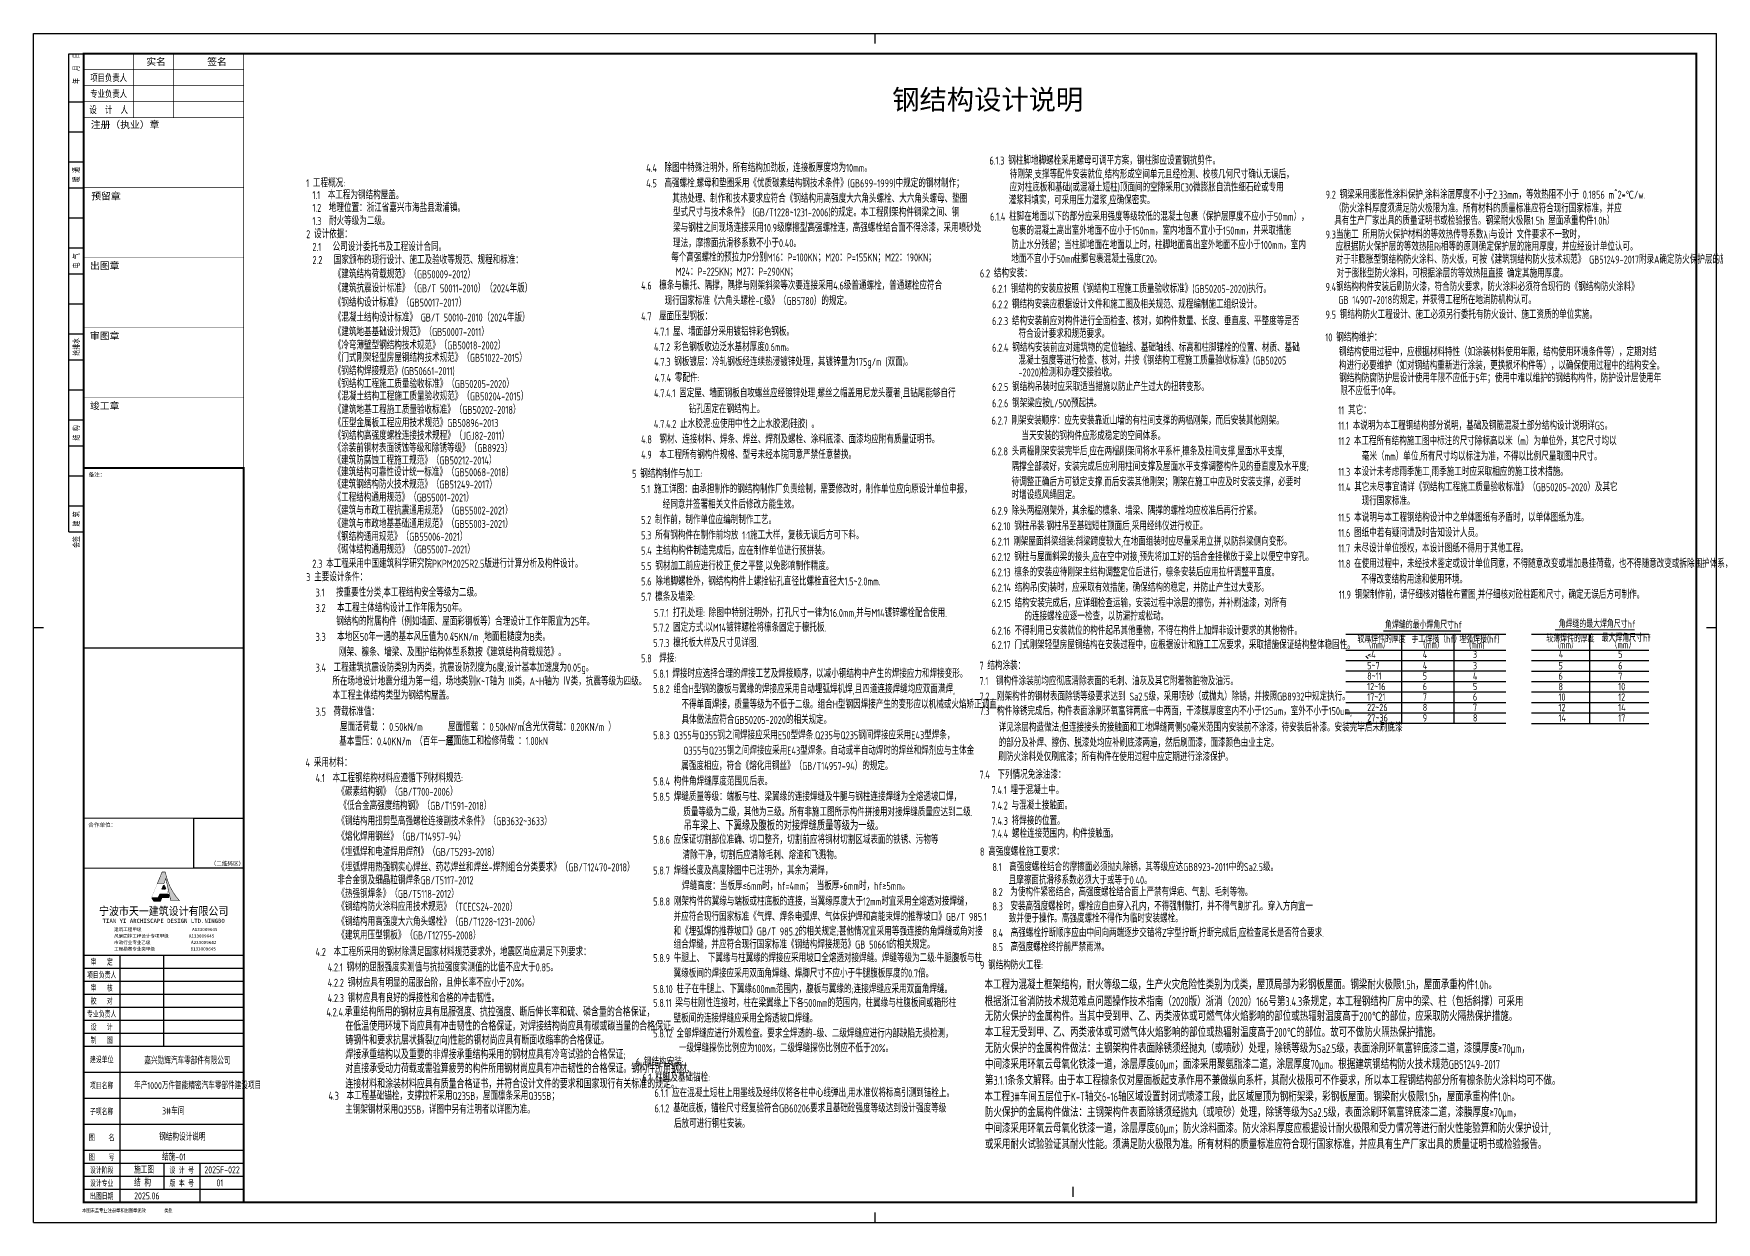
# Model space of a CAD drawing. Extents: x 712773 to 1022356, y -298958 to 209542.
# Drawn here: x 712773 to 838923, y 120442 to 209542 of the extents above; entities that cross this region are included whole.
import ezdxf
from ezdxf.enums import TextEntityAlignment as Align

# ---------------------------------------------------------------- set-up
doc = ezdxf.new("R2010")
doc.units = 0
doc.header["$LTSCALE"] = 500
doc.header["$MEASUREMENT"] = 0
doc.linetypes.add('DASHDOT_SHORTER', pattern=[8.5, 5, -1.5, 0.5, -1.5])
doc.layers.get('0').update_dxf_attribs({"linetype": 'CONTINUOUS'})
for name, color, linetype in [('$RECOVER_201228155406-121', 7, 'CONTINUOUS'), ('AXIS_TEXT', 7, 'CONTINUOUS'), ('PUB_DIM', 3, 'CONTINUOUS'), ('PUB_TEXT', 7, 'CONTINUOUS'), ('PUB_TITLE', 4, 'CONTINUOUS'), ('S1-SD', 6, 'CONTINUOUS'), ('S_AXIS_SHORT', 1, 'DASHDOT_SHORTER'), ('T-TK', 157, 'CONTINUOUS'), ('图层1', 165, 'CONTINUOUS'), ('照明平面标注层', 111, 'CONTINUOUS')]:
    doc.layers.add(name, color=color, linetype=linetype)
doc.styles.add('TK1-TY', font='simhei.ttf')
doc.styles.add('TK2-TY', font='', dxfattribs={"width": 0.8})
doc.styles.add('TSSD_Dimension', font='Tssdeng.shx', dxfattribs={"width": 0.7, "bigfont": 'hztxt.shx'})
doc.styles.add('TSSD_Rein', font='tssdeng.shx', dxfattribs={"width": 0.7, "bigfont": 'hztxt.shx'})
doc.styles.add('图框JND-宋体', font='')
doc.styles.add('黑体', font='simhei.ttf')
doc.styles.get('TK2-TY').set_extended_font_data('NSimSun')
doc.styles.get('图框JND-宋体').set_extended_font_data('SimSun')

# ---------------------------------------------------------------- blocks, each defined once
blk = doc.blocks.new('A1E图框')
at = {"layer": 'T-TK'}
blk.add_hatch(color=252, dxfattribs=at).paths.add_polyline_path([(41408, -66893), (41666, -68022), (42072, -68022, -0.138403), (41372, -66604), (41226, -66604), (40992, -67175), (41295, -67175)])
h = blk.add_hatch(color=252, dxfattribs=at)
h.paths.add_polyline_path([(41131, -67728), (41118, -67705), (41048, -67881), (41061, -67904)])
h.paths.add_polyline_path([(41155, -67770), (41142, -67747), (41072, -67923), (41085, -67946)])
h.paths.add_polyline_path([(41099, -67970), (41112, -67992), (41182, -67817), (41169, -67794)])
h.paths.add_polyline_path([(41206, -67858), (41193, -67836), (41123, -68011), (41136, -68034)])
h.paths.add_polyline_path([(41391, -67397), (41377, -67374), (41345, -67455), (41367, -67455)])
h.paths.add_polyline_path([(41366, -67355), (41353, -67332), (41304, -67455), (41326, -67455)])
h.paths.add_polyline_path([(41339, -67308), (41326, -67285), (41258, -67455), (41281, -67455)])
h.paths.add_polyline_path([(41217, -67455), (41240, -67455), (41315, -67267), (41302, -67244)])
blk.add_lwpolyline([(37300, -70757), (45300, -70757), (45300, -75307), (37300, -75307)], close=True)
for p, q in [((34800, -84100), (34800, -24700)), ((34800, -24700), (118900, -24700)), ((76850, -24700), (76850, -25200)), ((118900, -84100), (118900, -24700)), ((36550, -49600), (36550, -25700)), ((36550, -25700), (37300, -25700)), ((36550, -28100), (37300, -28100)), ((36550, -29600), (37300, -29600)), ((36550, -31100), (37300, -31100)), ((36550, -32400), (37300, -32400)), ((36550, -33900), (37300, -33900)), ((36550, -35400), (37300, -35400)), ((36550, -36700), (37300, -36700)), ((36550, -36700), (37300, -36700)), ((36550, -38200), (37300, -38200)), ((36550, -39700), (37300, -39700)), ((36550, -41000), (37300, -41000)), ((36550, -41000), (37300, -41000)), ((36550, -42500), (37300, -42500)), ((36550, -44000), (37300, -44000)), ((36550, -45300), (37300, -45300)), ((36550, -46800), (37300, -46800)), ((36550, -48300), (37300, -48300)), ((36550, -49600), (37300, -49600)), ((35300, -54400), (34800, -54400)), ((118900, -54400), (118400, -54400)), ((40710, -67881), (40723, -67904)), ((40710, -67881), (41048, -67881)), ((40723, -67904), (41061, -67904)), ((40734, -67923), (40748, -67946)), ((40734, -67923), (41072, -67923)), ((40748, -67946), (41085, -67946)), ((40761, -67970), (40775, -67992)), ((40761, -67970), (41099, -67970)), ((40775, -67992), (41112, -67992)), ((40786, -68011), (40799, -68034)), ((40786, -68011), (41123, -68011)), ((40799, -68034), (41136, -68034)), ((41118, -67705), (41525, -67705)), ((41131, -67728), (41531, -67728)), ((41142, -67747), (41535, -67747)), ((41155, -67770), (41541, -67770)), ((41169, -67794), (41547, -67794)), ((41182, -67817), (41552, -67817)), ((41193, -67836), (41557, -67836)), ((41206, -67858), (41562, -67858)), ((41525, -67705), (41531, -67728)), ((41535, -67747), (41541, -67770)), ((41547, -67794), (41552, -67817)), ((41557, -67836), (41562, -67858)), ((45300, -71407), (37300, -71407)), ((39100, -70757), (39100, -75307)), ((41300, -75307), (41300, -70757)), ((45300, -72057), (37300, -72057)), ((45300, -72707), (37300, -72707)), ((45300, -73357), (37300, -73357)), ((45300, -74007), (37300, -74007)), ((45300, -74657), (37300, -74657)), ((39100, -75307), (39100, -83107)), ((45300, -76607), (37300, -76607)), ((45300, -77907), (37300, -77907)), ((45300, -79207), (37300, -79207)), ((45300, -80507), (37300, -80507)), ((45300, -81157), (37300, -81157)), ((41300, -81157), (41300, -82457)), ((43100, -81157), (43100, -83107)), ((45300, -81807), (37300, -81807)), ((45300, -82457), (37300, -82457)), ((34800, -84100), (118900, -84100)), ((76850, -83600), (76850, -84100))]:
    blk.add_line(p, q, dxfattribs=at)
at = {"layer": 'T-TK', "color": 3}
for p, q in [((41217, -67455), (41302, -67244)), ((41240, -67455), (41315, -67267)), ((41302, -67244), (41315, -67267)), ((41048, -67881), (41118, -67705)), ((41048, -67881), (41061, -67904)), ((41061, -67904), (41131, -67728)), ((41072, -67923), (41142, -67747)), ((41072, -67923), (41085, -67946)), ((41085, -67946), (41155, -67770)), ((41099, -67970), (41169, -67794)), ((41099, -67970), (41112, -67992)), ((41112, -67992), (41182, -67817)), ((41118, -67705), (41131, -67728)), ((41123, -68011), (41193, -67836)), ((41123, -68011), (41136, -68034)), ((41136, -68034), (41206, -67858)), ((41142, -67747), (41155, -67770)), ((41169, -67794), (41182, -67817)), ((41193, -67836), (41206, -67858)), ((41258, -67455), (41326, -67285)), ((41281, -67455), (41339, -67308)), ((41304, -67455), (41353, -67332)), ((41326, -67285), (41339, -67308)), ((41326, -67455), (41366, -67355)), ((41345, -67455), (41377, -67374)), ((41353, -67332), (41366, -67355)), ((41367, -67455), (41391, -67397)), ((41377, -67374), (41391, -67397))]:
    blk.add_line(p, q, dxfattribs=at)
at = {"layer": 'T-TK'}
for points, const_width in [([(37300, -83100), (117900, -83100), (117900, -25700), (37300, -25700)], 100), ([(45300, -83100), (37300, -83100), (37300, -46400), (45300, -46400)], 100), ([(37300, -83100), (45300, -83100), (45300, -55400), (37300, -55400)], 60), ([(45300, -66400), (37300, -66400), (37300, -63900), (45300, -63900)], 60), ([(40697, -67859), (40960, -67222), (41289, -67222), (41196, -67455), (41465, -67455), (41520, -67683), (41105, -67683), (41035, -67859)], 5.66)]:
    blk.add_lwpolyline(points, close=True, dxfattribs=dict(at, const_width=const_width))
blk.add_lwpolyline([(42800, -63900), (45300, -63900), (45300, -66400), (42800, -66400)], close=True, dxfattribs=at)
at = {"layer": 'T-TK', "const_width": 22.5}
blk.add_lwpolyline([(41219, -66592), (41381, -66592, 0.141579), (42098, -68034), (41656, -68034), (41404, -66932), (41303, -67186), (40974, -67186), (41219, -66592)], format="xyb", dxfattribs=at)
at = {"layer": 'T-TK', "const_width": 5.66}
for points in [[(41381, -66592, 0.141579), (42098, -68034), (41656, -68034), (41404, -66932), (41303, -67186), (40974, -67186), (41219, -66592)], [(41372, -66604, 0.138403), (42072, -68022), (41666, -68022), (41408, -66893), (41295, -67175), (40992, -67175), (41226, -66604)]]:
    blk.add_lwpolyline(points, format="xyb", close=True, dxfattribs=at)
at = {"layer": 'T-TK', "const_width": 60}
for points in [[(45300, -70757), (37300, -70757)], [(45300, -75307), (37300, -75307)], [(45300, -75307), (37300, -75307)]]:
    blk.add_lwpolyline(points, dxfattribs=at)
at = {"layer": '图层1', "linetype": 'Continuous'}
for p in [(43800, -25700), (37300, -46400)]:
    blk.add_line(p, (37300, -25700), dxfattribs=at)
at = {"layer": '图层1', "linetype": 'Continuous', "const_width": 25}
for points in [[(39800, -25700), (39800, -28900)], [(41800, -25700), (41800, -28900)], [(45300, -25700), (45300, -46400)], [(45300, -26500), (37300, -26500)], [(45300, -27300), (37300, -27300)], [(45300, -28100), (37300, -28100)], [(45300, -28900), (37300, -28900)], [(45300, -32400), (37300, -32400)], [(45300, -35900), (37300, -35900)], [(45300, -39400), (37300, -39400)], [(45300, -42900), (37300, -42900)], [(43800, -46400), (37300, -46400)]]:
    blk.add_lwpolyline(points, dxfattribs=at)
at = {"layer": 'AXIS_TEXT', "style": 'TSSD_Dimension', "width": 0.7}
for s, p in [('嘉兴勋辉汽车零部件有限公司 ', (40335, -76200)), ('年产1000万件智能精密汽车零部件建设项目', (39823, -77442)), ('施工图', (39823, -81654)), ('2025F-022', (43334, -81654)), ('结 构 ', (39823, -82304)), ('01', (43938, -82304)), ('2025.06', (39823, -82954))]:
    blk.add_text(s, height=350, dxfattribs=at).set_placement(p)
at = {"layer": 'T-TK', "style": 'TK2-TY', "width": 0.7}
blk.add_text('年  月  日', height=300, rotation=90, dxfattribs=at).set_placement((37073, -27212))
for s, p in [('暖 通', (36926, -31750)), ('电 气', (36927, -36050)), ('给排水', (36929, -40350)), ('结 构', (36929, -44650)), ('建 筑', (36928, -48950)), ('会签', (36925, -50102))]:
    blk.add_text(s, height=300, rotation=90, dxfattribs=at).set_placement(p, align=Align.MIDDLE_CENTER)
at = {"layer": 'T-TK', "style": 'TK1-TY'}
for s, height, p in [('备注：', 200, (37544, -46836)), ('合作单位：', 200, (37528, -64336)), ('合作单位：', 200, (37528, -64336)), ('（二维码区）', 200, (43644, -66267)), ('建筑工程甲级                    A133009645', 162, (38823, -69546)), ('风景园林工程设计专项甲级        A133009645', 162, (38823, -69870)), ('市政行业专业乙级                A233009642', 162, (38823, -70194)), ('工程勘察专业类甲级              B133009645', 162, (38823, -70518))]:
    blk.add_text(s, height=height, dxfattribs=at).set_placement(p)
at = {"layer": 'T-TK'}
for s, height, style, width, p in [('宁波市天一建筑设计有限公司', 405, 'TK1-TY', 0.9, (41300, -68547)), ('TIAN YI ARCHISCAPE DESIGN LTD.NINGBO', 207.8, 'TK1-TY', 1.2, (41300, -69033)), ('审   定', 300, 'TK2-TY', 0.7, (38200, -71082)), ('项目负责人', 300, 'TK2-TY', 0.7, (38200, -71732)), ('审   核', 300, 'TK2-TY', 0.7, (38200, -72382)), ('校   对', 300, 'TK2-TY', 0.7, (38200, -73032)), ('专业负责人', 300, 'TK2-TY', 0.7, (38200, -73682)), ('制   图', 300, 'TK2-TY', 0.7, (38200, -74982)), ('设   计', 300, 'TK2-TY', 0.7, (38200, -74332)), ('建设单位', 300, 'TK2-TY', 0.7, (38200, -75957)), ('项目名称', 300, 'TK2-TY', 0.7, (38200, -77257)), ('子项名称', 300, 'TK2-TY', 0.7, (38200, -78557)), ('图    名', 300, 'TK2-TY', 0.7, (38200, -79857)), ('图    号', 300, 'TK2-TY', 0.7, (38200, -80832)), ('设计阶段', 300, 'TK2-TY', 0.7, (38200, -81482)), ('设 计 号', 300, 'TK2-TY', 0.7, (42200, -81483)), ('设计专业', 300, 'TK2-TY', 0.7, (38200, -82132)), ('版 本 号', 300, 'TK2-TY', 0.7, (42200, -82134)), ('出图日期', 300, 'TK2-TY', 0.7, (38200, -82782))]:
    blk.add_text(s, height=height, dxfattribs=dict(at, style=style, width=width)).set_placement(p, align=Align.MIDDLE_CENTER)
at = {"layer": 'T-TK', "style": 'TK2-TY', "width": 0.8}
for s, height, p in [('本图未盖专业注册章和出图章无效', 189.87, (37220, -83601)), ('类别', 189.9, (41332, -83601))]:
    blk.add_text(s, height=height, dxfattribs=at).set_placement(p)
at = {"layer": '图层1', "style": '图框JND-宋体'}
for s, p in [('实名', (40921, -26100)), ('签名', (43965, -26100))]:
    blk.add_text(s, height=350, dxfattribs=at).set_placement(p, align=Align.MIDDLE_CENTER)
at = {"layer": '图层1', "style": '图框JND-宋体', "width": 0.75}
for s, p in [('项目负责人', (38550, -26900)), ('专业负责人', (38550, -27700)), ('设  计  人', (38550, -28500))]:
    blk.add_text(s, height=350, dxfattribs=at).set_placement(p, align=Align.MIDDLE_CENTER)
at = {"layer": '图层1', "style": '图框JND-宋体'}
for s, p in [('注册（执业）章', (37653, -29074)), ('预留章', (37679, -32643)), ('出图章', (37614, -36124)), ('审图章', (37614, -39624)), ('竣工章', (37614, -43124))]:
    blk.add_text(s, height=350, dxfattribs=at).set_placement(p, align=Align.TOP_LEFT)

msp = doc.modelspace()

# ---------------------------------------------------------------- linework, layer by layer
at = {"layer": 'PUB_DIM', "color": 3, "const_width": 78.4, "elevation": -6}
for points in [[(813946.9, 164768.1), (819786.6, 164768.1)], [(826834.9, 164861.6), (832806.2, 164861.6)]]:
    msp.add_lwpolyline(points, dxfattribs=at)
at = {"layer": 'PUB_TEXT'}
for p, q in [((811146.3, 164533.2, -6), (823138.5, 164533.2, -6)), ((825070.7, 164533.2, -6), (833865.2, 164533.2, -6)), ((811146.3, 163340.1, -6), (823138.5, 163340.1, -6)), ((825070.7, 163332.9, -6), (833865.2, 163332.9, -6)), ((811146.3, 162556.1, -6), (823138.5, 162556.1, -6)), ((811146.3, 161772.2, -6), (823138.5, 161772.2, -6)), ((825070.7, 162549, -6), (833865.2, 162549, -6)), ((825070.7, 161765.1, -6), (833865.2, 161765.1, -6)), ((811146.3, 160988.3, -6), (823138.5, 160988.3, -6)), ((825070.7, 160981.1, -6), (833865.2, 160981.1, -6)), ((811146.3, 160204.3, -6), (823138.5, 160204.3, -6)), ((811146.3, 159420.4, -6), (823138.5, 159420.4, -6)), ((811146.3, 159420.4, -6), (823138.5, 159420.4, -6)), ((825070.7, 160197.2, -6), (833865.2, 160197.2, -6)), ((825070.7, 159413.3, -6), (833865.2, 159413.3, -6)), ((825070.7, 159413.3, -6), (833865.2, 159413.3, -6)), ((811146.3, 158636.5, -6), (823138.5, 158636.5, -6)), ((811146.3, 157852.5, -6), (823138.5, 157852.5, -6)), ((825070.7, 158629.3, -6), (833865.2, 158629.3, -6)), ((825070.7, 157845.4, -6), (833865.2, 157845.4, -6))]:
    msp.add_line(p, q, dxfattribs=at)
at = {"layer": 'PUB_TITLE'}
for p, q in [((815320.8, 164533.2, -6), (815320.8, 157852.5, -6)), ((819236.3, 164533.2, -6), (819236.3, 157852.5, -6)), ((829422.2, 164533.2, -6), (829422.2, 157845.4, -6)), ((812637.8, 162869.9, -6), (812811.4, 162696.4, -6))]:
    msp.add_line(p, q, dxfattribs=at)
at = {"layer": 'T-TK'}
msp.add_line((790669.1, 123112.7, -6), (790669.1, 122362.7, -6), dxfattribs=at)

# ---------------------------------------------------------------- block references
at = {"layer": '照明平面标注层', "xscale": 1.5, "yscale": 1.5, "zscale": 1.5}
msp.add_blockref('A1E图框', (660573, 246592.5), dxfattribs=at)

# ---------------------------------------------------------------- texts
at = {"layer": '$RECOVER_201228155406-121', "color": 1, "style": 'TSSD_Rein', "width": 0.7}
for s, height, p in [('钢结构使用过程中，应根据材料特性（如涂装材料使用年限，结构使用环境条件等），定期对结', 600.088, (810630.7, 185376.1, -6)), ('构进行必要维护（如对钢结构重新进行涂装，更换损坏构件等），以确保使用过程中的结构安全。', 600.088, (810630.7, 184355.2, -6)), ('钢结构防腐防护层设计使用年限不应低于5年；使用中难以维护的钢结构构件，防护设计层使用年', 600.088, (810647.3, 183415.2, -6)), ('限不应低于10年。', 600.09, (810724.2, 182453.5, -6))]:
    msp.add_text(s, height=height, dxfattribs=at).set_placement(p)
at = {"color": 6, "style": 'TSSD_Rein', "width": 0.7}
for s, p in [('本工程为混凝土框架结构，耐火等级二级，生产火灾危险性类别为戊类，屋顶局部为彩钢板屋面。钢梁耐火极限1.5h，屋面承重构件1.0h。', (784056.3, 137913.3)), ('根据浙江省消防技术规范难点问题操作技术指南（2020版）浙消（2020）166号第3.4.3条规定，本工程钢结构厂房中的梁、柱（包括斜撑）可采用', (784067.6, 136653.3)), ('无防火保护的金属构件。当其中受到甲、乙、丙类液体或可燃气体火焰影响的部位或热辐射温度高于200℃的部位，应采取防火隔热保护措施。', (784087.2, 135544.8)), ('本工程无受到甲、乙、丙类液体或可燃气体火焰影响的部位或热辐射温度高于200℃的部位。故可不做防火隔热保护措施。', (784087.2, 134344.8)), ('无防火保护的金属构件做法：主钢架构件表面除锈须经抛丸（或喷砂）处理，除锈等级为Sa2.5级，表面涂刷环氧富锌底漆二道，漆膜厚度≥70μm，', (784087.2, 133144.8)), ('中间漆采用环氧云母氧化铁漆一道，涂层厚度60μm；面漆采用聚氨脂漆二道，涂层厚度70μm。根据建筑钢结构防火技术规范GB51249-2017', (784087.2, 131944.8)), ('第3.1.1条条文解释。由于本工程檩条仅对屋面板起支承作用不兼做纵向系杆，其耐火极限可不作要求，所以本工程钢结构部分所有檩条防火涂料均可不做。', (784087.2, 130744.8)), ('本工程3#车间五层位于K-T轴交6-16轴区域设置封闭式喷漆工段，此区域屋顶为钢桁架梁，彩钢板屋面。钢梁耐火极限1.5h，屋面承重构件1.0h。', (784056.3, 129513.3)), ('防火保护的金属构件做法：主钢架构件表面除锈须经抛丸（或喷砂）处理，除锈等级为Sa2.5级，表面涂刷环氧富锌底漆二道，漆膜厚度≥70μm，', (784087.2, 128344.8)), ('中间漆采用环氧云母氧化铁漆一道，涂层厚度60μm；防火涂料面漆。防火涂料厚度应根据设计耐火极限和受力情况等进行耐火性能验算和防火保护设计,', (784087.2, 127144.8)), ('或采用耐火试验验证其耐火性能。须满足防火极限为准。所有材料的质量标准应符合现行国家标准，并应具有生产厂家出具的质量证明书或检验报告。', (784087.2, 125944.8))]:
    msp.add_text(s, height=675, dxfattribs=at).set_placement(p)
at = {"layer": 'AXIS_TEXT', "style": 'TSSD_Dimension', "width": 0.7}
for s, p in [('3#车间', (722400.7, 128526.6)), ('钢结构设计说明', (722180.8, 126576.6)), ('结施-01', (722400.7, 125079.8))]:
    msp.add_text(s, height=525, dxfattribs=at).set_placement(p)
at = {"layer": 'PUB_TITLE', "style": '黑体'}
msp.add_text('钢结构设计说明', height=1500, rotation=359.998952, dxfattribs=at).set_placement((784299.9, 204627, -6), align=Align.MIDDLE)
at = {"layer": 'PUB_TITLE', "style": 'TSSD_Rein', "width": 0.7}
for s, height, p in [('4.4  除图中特殊注明外，所有结构加劲板，连接板厚度均为10mm。', 600.088, (758696, 199181.2, -6)), ('6.1.3 钢柱脚地脚螺栓采用螺母可调平方案，钢柱脚应设置钢抗剪件。', 600.088, (784427.7, 199727.8, -6)), ('待刚架,支撑等配件安装就位,结构形成空间单元且经检测、校核几何尺寸确认无误后，', 600.088, (785946.8, 198693.9, -6)), ('1 工程概况:', 600.09, (733204.4, 198033.3, -6)), ('4.5  高强螺栓.螺母和垫圈采用《优质碳素结构钢技术条件》(GB699-1999)中规定的钢材制作；', 600.088, (758696, 198028.2, -6)), ('应对柱底板和基础(或混凝土短柱)顶面间的空隙采用C30微膨胀自流性细石砼或专用', 600.088, (785938.5, 197716, -6)), ('1.1  本工程为钢结构屋盖。', 600.088, (733671.7, 197140.3, -6)), ('其热处理、制作和技术要求应符合《钢结构用高强度大六角头螺栓、大六角头螺母、垫圈', 600.088, (760653, 196875.2, -6)), ('灌浆料填实，可采用压力灌浆,应确保密实。', 600.088, (785874.1, 196752.2, -6)), ('型式尺寸与技术条件》 (GB/T1228~1231-2006)的规定。本工程刚架构件钢梁之间、钢', 600.088, (760711.9, 195843, -6)), ('6.1.4 柱脚在地面以下的部分应采用强度等级较低的混凝土包裹（保护层厚度不应小于50mm），', 600, (784473.6, 195526.7, -6)), ('2 设计依据：', 600.09, (733204.4, 194209.8, -6)), ('梁与钢柱之间现场连接采用10.9级摩擦型高强螺栓连，高强螺栓结合面不得涂漆，采用喷砂处', 600.088, (760711.9, 194690, -6)), ('包裹的混凝土高出室外地面不应小于150mm，室内地面不宜小于150mm，并采取措施', 600, (786063.5, 194477.5, -6)), ('2.1   公司设计委托书及工程设计合同。', 600.088, (733671.7, 193254, -6)), (' 每个高强螺栓的预拉力P分别M16：P=100KN；M20：P=155KN；M22：190KN；', 600.088, (760282.8, 192467.2, -6)), ('理法，摩擦面抗滑移系数不小于0.40。', 600.088, (760711.9, 193537, -6)), ('地面不宜小于50mm。', 600, (786063.5, 192355.7, -6)), ('防止水分残留；当柱脚地面在地面以上时，柱脚地面高出室外地面不应小于100mm，室内', 600, (786063.5, 193399.4, -6)), ('2.2   国家颁布的现行设计、施工及验收等规范、规程和标准：', 600.088, (733679.2, 192273.8, -6)), ('M24：P=225KN；M27：P=290KN；', 600.088, (760904.9, 191401.7, -6)), ('6.2 结构安装：', 600.09, (783715.3, 191272, -6)), ('《建筑抗震设计标准》（GB/T 50011-2010）（2024年版）', 600.088, (735273.3, 190152.3, -6)), ('4.6  檩条与檩托、隅撑，隅撑与刚架斜梁等次要连接采用4.6级普通螺栓，普通螺栓应符合', 600.088, (758312.8, 190360.8, -6)), ('6.2.1 钢结构的安装应按照《钢结构工程施工质量验收标准》(GB50205-2020)执行。', 600.088, (784624.5, 190116.9, -6)), ('9.4钢结构构件安装后刷防火漆，符合防火要求，防火涂料必须符合现行的《钢结构防火涂料》', 600.088, (809622.1, 190253.6, -6)), ('现行国家标准《六角头螺栓-C级》（GB5780）的规定。', 600.088, (760080.8, 189207.8, -6)), ('6.2.2 钢结构安装应根据设计文件和施工图及相关规范、规程编制施工组织设计。', 600.088, (784624.5, 188949.3, -6)), ('GB 14907-2018的规定，并获得工程所在地消防机构认可。', 600.088, (810587.1, 189275.8, -6)), ('4.7  屋面压型钢板：', 600.088, (758312.8, 188054.8, -6)), ('6.2.3 结构安装前应对构件进行全面检查、核对，如构件数量、长度、垂直度、平整度等是否', 600.088, (784624.5, 187697.6, -6)), ('9.5 钢结构防火工程设计、施工必须另行委托有防火设计、施工资质的单位实施。', 600.088, (809622.1, 188178.1, -6)), ('4.7.1 屋、墙面部分采用镀铝锌彩色钢板。', 600.088, (759282.5, 186901.8, -6)), ('符合设计要求和规范要求。', 600.088, (786605, 186738.1, -6)), ('10 钢结构维护：', 600.09, (809607.6, 186472.6, -6)), ('《冷弯薄壁型钢结构技术规范》（GB50018-2002）', 600.088, (735273.3, 185874.3, -6)), ('4.7.2 彩色钢板收边泛水基材厚度0.6mm。', 600.088, (759278, 185748.8, -6)), ('6.2.4 钢结构安装前应对建筑物的定位轴线、基础轴线、标高和柱脚锚栓的位置、材质、基础', 600.088, (784624.5, 185703.2, -6)), ('4.7.3 钢板镀层：冷轧钢板经连续热浸镀锌处理，其镀锌量为175g/m (双面)。', 600.088, (759288.3, 184642.1, -6)), ('2', 300, (772937.8, 185025, -6)), ('混凝土强度等进行检查、核对，并按《钢结构工程施工质量验收标准》(GB50205', 600.088, (786605, 184743.6, -6)), ('-2020)检测和办理交接验收。', 600.088, (786605, 183848.8, -6)), ('《钢结构工程施工质量验收标准》（GB50205-2020）', 600.088, (735273.3, 182983.4, -6)), ('4.7.4.1 固定屋、墙面钢板自攻螺丝应经镀锌处理,螺丝之帽盖用尼龙头覆著,且钻尾能够自行', 600.088, (759281.2, 182289.8, -6)), ('4.7.4 零配件:', 600.09, (759312.8, 183442.8, -6)), ('6.2.5 钢结构吊装时应采取适当措施以防止产生过大的扭转变形。', 600.088, (784624.5, 182762.8, -6)), ('《混凝土结构工程施工质量验收规范》（GB50204-2015）', 600.088, (735273.3, 182054.5, -6)), ('《建筑地基工程施工质量验收标准》（GB50202-2018）', 600.088, (735273.3, 181041.3, -6)), ('钻孔固定在钢结构上。', 600.09, (761885, 181101.1, -6)), ('6.2.6 钢架梁应按L/500预起拱。', 600.088, (784624.5, 181537.9, -6)), ('11 其它：', 600.09, (810577.8, 181009.6, -6)), ('《压型金属板工程应用技术规范》GB50896-2013', 600.088, (735273.3, 180054.6, -6)), ('4.7.4.2 止水胶泥:应使用中性之止水胶泥(硅胶) 。', 600.088, (759270.7, 179983.8, -6)), ('6.2.7 刚架安装顺序：应先安装靠近山墙的有柱间支撑的两榀刚架，而后安装其他刚架。', 600.088, (784584.6, 180239.7, -6)), ('11.1 本说明为本工程钢结构部分说明，基础及钢筋混凝土部分结构设计说明详GS。', 600.088, (810577.8, 179856.6, -6)), ('《钢结构高强度螺栓连接技术规程》（JGJ82-2011）', 600.088, (735273.3, 179101.5, -6)), ('4.8  钢材、连接材料、焊条、焊丝、焊剂及螺栓、涂料底漆、面漆均应附有质量证明书。', 600.088, (758312.8, 178830.9, -6)), ('当天安装的钢构件应形成稳定的空间体系。', 600.088, (786835.2, 179086.7, -6)), ('11.2 本工程所有结构施工图中标注的尺寸除标高以米（m）为单位外，其它尺寸均以', 600.088, (810577.8, 178703.6, -6)), ('《涂装前钢材表面锈蚀等级和除锈等级》（GB8923）', 600.088, (735254.5, 178174.7, -6)), ('《建筑防腐蚀工程施工规范》（GB50212-2014）', 600.088, (735254.5, 177252.3, -6)), ('4.9  本工程所有钢构件规格、型号未经本院同意严禁任意替换。', 600.088, (758312.8, 177677.9, -6)), ('6.2.8 头两榀刚架安装完毕后,应在两榀刚架间将水平系杆,檩条及柱间支撑,屋面水平支撑,', 600.088, (784584.6, 177933.8, -6)), ('毫米（mm）单位.所有尺寸均以标注为准，不得以比例尺量取图中尺寸。', 600.088, (812345.8, 177550.6, -6)), ('《建筑结构可靠性设计统一标准》（GB50068-2018）', 600.088, (735254.5, 176367.5, -6)), ('5 钢结构制作与加工:', 600.088, (757634.5, 176253.3, -6)), ('隅撑全部装好，安装完成后应利用柱间支撑及屋面水平支撑调整构件见的垂直度及水平度;', 600.088, (786090.5, 176780.8, -6)), ('11.3 本设计未考虑雨季施工,雨季施工时应采取相应的施工技术措施。', 600.088, (810577.8, 176397.6, -6)), ('《建筑钢结构防火技术规范》（GB51249-2017）', 600.088, (735254.5, 175449.4, -6)), ('5.1 施工详图：由承担制作的钢结构制作厂负责绘制，需要修改时，制作单位应向原设计单位申报，', 600.088, (758312.8, 175100.3, -6)), ('待调整正确后方可锁定支撑.而后安装其他刚架；刚架在施工中应及时安装支撑，必要时', 600.088, (786090.5, 175627.8, -6)), ('经同意并签署相关文件后修改方能生效。', 600.088, (759933.6, 173947.3, -6)), ('6.2.9 除头两榀刚架外，其余榀的檩条、墙梁、隅撑的螺栓均应校准后再行拧紧。', 600.088, (784584.6, 173476.4, -6)), ('时增设缆风绳固定。', 600.09, (786090.5, 174648.7, -6)), ('现行国家标准。', 600.09, (812332.2, 174205.8, -6)), ('5.2 制作前，制作单位应编制制作工艺。', 600.088, (758312.8, 172794.3, -6)), ('6.2.10 钢柱吊装:钢柱吊至基础短柱顶面后,采用经纬仪进行校正。', 600.088, (784584.6, 172323.4, -6)), ('11.5 本说明与本工程钢结构设计中之单体图纸有矛盾时，以单体图纸为准。', 600.088, (810577.8, 172970.7, -6)), ('5.3 所有钢构件在制作前均放 1:1施工大样，复核无误后方可下料。', 600.088, (758312.8, 171641.3, -6)), ('6.2.11 刚架屋面斜梁组装:斜梁跨度较大,在地面组装时应尽量采用立拼,以防斜梁侧向变形。', 600.088, (784584.6, 171170.4, -6)), ('11.6 图纸中若有疑问请及时告知设计人员。  ', 600.088, (810577.8, 171817.7, -6)), ('5.4 主结构构件制造完成后，应在制作单位进行预拼装。', 600.088, (758312.8, 170488.3, -6)), ('6.2.12 钢柱与屋面斜梁的接头,应在空中对接,预先将加工好的铝合金挂梯放于梁上以便空中穿孔。', 600.088, (784584.6, 170017.5, -6)), ('11.7 未尽设计单位授权，本设计图纸不得用于其他工程。 ', 600.088, (810577.8, 170664.7, -6)), ('3 主要设计条件：', 600.09, (733204.4, 168503, -6)), ('5.5 钢材加工前应进行校正,使之平整,以免影响制作精度。', 600.088, (758312.8, 169335.3, -6)), ('6.2.13 檩条的安装应待刚架主结构调整定位后进行，檩条安装后应用拉杆调整平直度。', 600.088, (784584.6, 168864.5, -6)), ('11.8 在使用过程中，未经技术鉴定或设计单位同意，不得随意改变或增加悬挂荷载，也不得随意改变或拆除围护体系，', 600.088, (810567.8, 169508, -6)), ('3.1   按重要性分类,本工程结构安全等级为二级。', 600.088, (733909.8, 167350, -6)), ('5.6 除地脚螺栓外，钢结构构件上螺拴钻孔直径比螺栓直径大1.5~2.0mm.', 600.088, (758312.8, 168182.4, -6)), ('6.2.14 结构吊(安)装时，应采取有效措施，确保结构的稳定，并防止产生过大变形。', 600.088, (784584.6, 167711.5, -6)), ('11.9 钢架制作前，请仔细核对锚栓布置图,并仔细核对砼柱距和尺寸，确定无误后方可制作。', 600.088, (810618.9, 167188.8, -6)), ('不得改变结构用途和使用环境。', 600.088, (812305.8, 168328.9, -6)), ('3.2   本工程主体结构设计工作年限为50年。', 600.088, (733909.8, 166197, -6)), ('5.7 檩条及墙梁:', 600.09, (758312.8, 167029.4, -6)), ('6.2.15 结构安装完成后，应详细检查运输，安装过程中涂层的擦伤，并补刷油漆，对所有', 600.088, (784584.6, 166558.5, -6)), ('钢结构的附属构件（例如墙面、屋面彩钢板等）合理设计工作年限宜为25年。', 600, (735460.5, 165178.2, -6)), ('的连接螺栓应逐一检查，以防漏拧或松动。', 600.088, (787051.6, 165566, -6)), ('角焊缝的最小焊角尺寸hf', 546.747, (814091.3, 164952.1, -6)), ('角焊缝的最大焊角尺寸hf', 546.747, (827100.4, 165015.9, -6)), ('3.3   本地区50年一遇的基本风压值为0.45KN/m ,地面粗糙度为B类。', 600.088, (733909.8, 164028.2, -6)), ('2', 300, (744102.3, 164360.9, -6)), ('5.7.3 檩托板大样及尺寸见详图.', 600.088, (759222, 163570.4, -6)), ('6.2.16 不得利用已安装就位的构件起吊其他重物，不得在构件上加焊非设计要求的其他物件。', 600.088, (784584.6, 164484.8, -6)), ('较厚焊件的厚度', 546.75, (812013.5, 163885.1, -6)), ('（mm）', 546.75, (812562.1, 163468.7, -6)), ('手工焊接（hf）', 546.75, (816074.3, 163885.1, -6)), ('（mm）', 546.75, (816625.8, 163468.7, -6)), ('埋弧焊接(hf)', 546.75, (819657.1, 163885.1, -6)), ('(mm)', 546.75, (820387.7, 163468.7, -6)), ('较薄焊件的厚度', 546.75, (826177.5, 163924.1, -6)), ('（mm）', 546.75, (826682.2, 163461.6, -6)), ('最大焊角尺寸hf', 546.75, (830323.2, 163969.3, -6)), ('（mm）', 546.75, (830985.5, 163461.6, -6)), ('刚架、檩条、墙梁、及围护结构体型系数按《建筑结构荷载规范》。', 600.088, (735658.5, 162875.2, -6)), ('5.8  焊接:', 600.09, (758312.8, 162417.4, -6)), ('<4', 546.75, (812747.5, 162737.5, -6)), ('4', 546.7, (816912, 162737.5, -6)), ('3', 546.7, (820673.8, 162737.5, -6)), ('4', 546.7, (827118.7, 162761, -6)), ('5', 546.7, (831567.8, 162761, -6)), ('3.4  工程建筑抗震设防类别为丙类，抗震设防烈度为6度;设计基本加速度为0.05g。', 600.088, (733909.8, 161722.3, -6)), ('5.8.1 焊接时应选择合理的焊接工艺及焊接顺序，以减小钢结构中产生的焊接应力和焊接变形。', 600.088, (759222, 161264.4, -6)), ('7 结构涂装：', 600.09, (783675.4, 161862.5, -6)), ('5~7', 546.75, (812747.5, 161900.9, -6)), ('8~11', 546.75, (812747.5, 161116.9, -6)), ('4', 546.7, (816912, 161900.9, -6)), ('5', 546.7, (816912, 161116.9, -6)), ('3', 546.7, (820673.8, 161900.9, -6)), ('4', 546.7, (820673.8, 161116.9, -6)), ('5', 546.7, (827089.4, 161893.7, -6)), ('6', 546.7, (827089.4, 161109.8, -6)), ('7', 546.7, (831567.8, 161109.8, -6)), ('6', 546.7, (831567.8, 161893.7, -6)), ('5.8.2 组合H型钢的腹板与翼缘的焊接应采用自动埋弧焊机焊,且四道连接焊缝均应双面满焊,', 600.088, (759222, 160111.4, -6)), ('7.1  钢构件涂装前均应彻底清除表面的毛刺、油灰及其它附着物脏物及油污。', 600.088, (783675.4, 160709.5, -6)), ('7.2  刚架构件的钢材表面除锈等级要求达到 Sa2.5级，采用喷砂（或抛丸）除锈，并按照GB8932中规定执行。', 600.088, (783675.4, 159556.5, -6)), ('12~16', 546.75, (812747.5, 160333, -6)), ('6', 546.7, (816912, 160333, -6)), ('5', 546.7, (820673.8, 160333, -6)), ('8', 546.7, (827089.4, 160325.9, -6)), ('10', 546.75, (831567.8, 160325.9, -6)), ('3.5  荷载标准值：', 600.088, (733909.8, 158415.9, -6)), ('不得单面焊接，质量等级为不低于二级。组合H型钢因焊接产生的变形应以机械或火焰矫正调直,', 600.088, (761341.6, 158958.4, -6)), ('17~21', 546.75, (812747.5, 159549.1, -6)), ('22~26', 546.75, (812747.5, 158765.1, -6)), ('7', 546.7, (816912, 159549.1, -6)), ('8', 546.7, (816912, 158765.1, -6)), ('7', 546.7, (820673.8, 158765.1, -6)), ('6', 546.7, (820673.8, 159549.1, -6)), ('10', 546.75, (827089.4, 159541.9, -6)), ('12', 546.75, (827089.4, 158758, -6)), ('12', 546.75, (831567.8, 159541.9, -6)), ('14', 546.75, (831567.8, 158758, -6)), (' 屋面活荷载 ：0.50kN/m ', 600.088, (735449.6, 157275.9, -6)), ('2', 300, (741022.9, 157553.7, -6)), (' 屋面恒载 ：0.50kN/m ', 600.088, (743547.1, 157270.7, -6)), ('2', 300, (748705.6, 157541.9, -6)), ('具体做法应符合GB50205-2020的相关规定。', 600.088, (761341.6, 157805.4, -6)), ('详见涂层构造做法;但连接接头的接触面和工地焊缝两侧50毫米范围内安装前不涂漆，待安装后补漆。安装完毕后未刷底漆', 600.088, (785117.9, 157233.8, -6)), ('27~36', 546.75, (812747.5, 157981.2, -6)), ('9', 546.7, (816912, 157981.2, -6)), ('8', 546.7, (820673.8, 157981.2, -6)), ('14', 546.75, (827089.4, 157974.1, -6)), ('17', 546.75, (831567.8, 157974.1, -6)), ('基本雪压：0.40KN/m （百年一遇）', 600.088, (735680.5, 156187.2, -6)), ('2', 300, (740451.6, 156508.5, -6)), ('屋面施工和检修荷载 ：1.00kN', 600.088, (743704.3, 156227.2, -6)), ('5.8.3 Q355与Q355钢之间焊接应采用E50型焊条.Q235与Q235钢间焊接应采用E43型焊条，', 600.088, (759222, 156652.5, -6)), ('的部分及补焊、擦伤、脱漆处均应补刷底漆两遍，然后刷面漆，面漆颜色由业主定。', 600.088, (785117.9, 156080.8, -6)), ('4 采用材料：', 600.09, (733157.9, 154597.1, -6)), ('Q355与Q235钢之间焊接应采用E43型焊条。自动或半自动焊时的焊丝和焊剂应与主体金', 600.088, (761471.7, 155499.5, -6)), ('刷防火涂料处仅刷底漆；所有构件在使用过程中应定期进行涂漆保护。', 600.088, (785093.3, 155025.8, -6)), ('4.1  本工程钢结构材料应遵循下列材料规范:', 600.088, (733909.8, 153444.2, -6)), ('属强度相应，符合《熔化用钢丝》（GB/T14957-94）的规定。', 600.088, (761316.9, 154346.5, -6)), ('7.4  下列情况免涂油漆：', 600.088, (783675.4, 153692.8, -6)), ('5.8.4 构件角焊缝厚度范围见后表。', 600.088, (759222, 153193.5, -6)), ('5.8.5 焊缝质量等级：端板与柱、梁翼缘的连接焊缝及牛腿与钢柱连接焊缝为全熔透坡口焊，', 600.088, (759222, 152040.5, -6)), ('7.4.1 埋于混凝土中。', 600.088, (784584.6, 152539.8, -6)), ('质量等级为二级，其他为三级。所有非施工图所示构件拼接用对接焊缝质量应达到二级.', 600.088, (761475.8, 150887.5, -6)), ('7.4.2 与混凝土接触面。', 600.088, (784584.6, 151386.8, -6)), ('吊车梁上、下翼缘及腹板的对接焊缝质量等级为一级。', 660.097, (761502.3, 149832.9, -6)), ('7.4.3 将焊接的位置。', 600.088, (784584.6, 150233.9, -6)), ('《熔化焊用钢丝》（GB/T14957-94）', 600.088, (735541.6, 149056.8, -6)), ('5.8.6 应保证切割部位准确、切口整齐，切割前应将钢材切割区域表面的铁锈、污物等', 600.088, (759222, 148817, -6)), ('7.4.4 螺栓连接范围内，构件接触面。', 600.088, (784584.6, 149278.6, -6)), ('《埋弧焊和电渣焊用焊剂》（GB/T5293-2018）', 600.088, (735541.6, 147903.8, -6)), ('清除干净，切割后应清除毛刺、熔渣和飞溅物。', 600.088, (761424.1, 147664, -6)), ('8 高强度螺栓施工要求：', 600.088, (783715.3, 147927.9, -6)), ('非合金钢及细晶粒钢焊条GB/T5117-2012 ', 600.088, (735541.6, 145783.9, -6)), ('《埋弧焊用热强钢实心焊丝、药芯焊丝和焊丝-焊剂组合分类要求》（GB/T12470-2018）', 600.088, (735541.6, 146750.8, -6)), ('5.8.7 焊缝长度及高度除图中已注明外，其余为满焊，', 600.088, (759222, 146511, -6)), ('8.1  高强度螺栓结合的摩擦面必须抛丸除锈，其等级应达GB8923-2011中的Sa2.5级。', 600.088, (784648.1, 146774.9, -6)), ('且摩擦面抗滑移系数必须大于或等于0.40。', 600.088, (785867.8, 145784.4, -6)), ('焊缝高度：当板厚≤6mm时，hf=4mm； 当板厚>6mm时，hf≥5mm。                ', 600.088, (761385.2, 145358, -6)), ('8.2  为使构件紧密结合，高强度螺栓结合面上严禁有焊疤、气割、毛刺等物。', 600.088, (784648.1, 144891.9, -6)), ('5.8.8 刚架构件的翼缘与端板或柱底板的连接，当翼缘厚度大于12mm时宜采用全熔透对接焊缝，', 600.088, (759222, 144191.8, -6)), ('8.3  安装高强度螺栓时，螺栓应自由穿入孔内，不得强制敲打，并不得气割扩孔。穿入方向宜一', 600.088, (784648.1, 143825.7, -6)), ('和《埋弧焊的推荐坡口》GB/T 985.2的相关规定;甚他情况宜采用等强连接的角焊缝或角对接', 600.088, (760750.1, 141943.1, -6)), ('并应符合现行国家标准《气焊、焊条电弧焊、气体保护焊和高能束焊的推荐坡口》GB/T 985.1', 600.088, (760750.1, 143038.8, -6)), ('致并便于操作。高强度螺栓不得作为临时安装螺栓。', 600.088, (785881.8, 142919.3, -6)), ('组合焊缝，并应符合现行国家标准《钢结构焊接规范》GB 50661的相关规定。', 600.088, (760750.1, 140963.9, -6)), ('8.4  高强螺栓拧断顺序应由中间向两端逐步交错将Z字型拧断,拧断完成后,应检查尾长是否符合要求.', 600.088, (784648.1, 141838, -6)), ('8.5  高强度螺栓终拧前严禁雨淋。 ', 600.088, (784648.1, 140771.8, -6)), ('4.2  本工程所采用的钢材除满足国家材料规范要求外，地震区尚应满足下列要求：', 600.088, (733909.8, 140407.3, -6)), ('5.8.9 牛腿上、 下翼缘与柱翼缘的焊接应采用坡口全熔透对接焊缝。焊缝等级为二级:牛腿腹板与柱', 600.088, (759222, 139950.8, -6)), ('9 钢结构防火工程:', 600.09, (783715.3, 139412.7, -6)), ('4.2.1 钢材的屈服强度实测值与抗拉强度实测值的比值不应大于0.85。', 600.088, (734819, 139254.3, -6)), ('翼缘板间的焊接应采用双面角焊缝、焊脚尺寸不应小于牛腿腹板厚度的0.7倍。', 600.088, (760750.1, 138797.8, -6)), ('5.8.10 柱子在牛腿上、下翼缘600mm范围内，腹板与翼缘的;连接焊缝应采用双面角焊缝。', 600.088, (759222, 137628, -6)), ('4.2.4.承重结构所用的钢材应具有屈服强度、抗拉强度、断后伸长率和硫、磷含量的合格保证，', 630.092, (734716, 135883.1, -6)), ('5.8.11 梁与柱刚性连接时，柱在梁翼缘上下各500mm的范围内，柱翼缘与柱腹板间或箱形柱', 600.088, (759222, 136583.4, -6)), ('在低温使用环境下尚应具有冲击韧性的合格保证，对焊接结构尚应具有碳或碳当量的合格保证。', 630.092, (736142.6, 134818.7, -6)), ('壁板间的连接焊缝应采用全熔透坡口焊缝。', 600.088, (760750.1, 135430.4, -6)), ('铸钢件和要求抗层状撕裂(Z向)性能的钢材尚应具有断面收缩率的合格保证。', 630.092, (736142.6, 133768.9, -6)), ('焊接承重结构以及重要的非焊接承重结构采用的钢材应具有冷弯试验的合格保证; ', 630.092, (736142.6, 132697.6, -6)), ('6 钢结构安装:', 600.09, (757917.9, 132146.9, -6)), ('对直接承受动力荷载或需验算疲劳的构件所用钢材尚应具有冲击韧性的合格保证。钢构件所用钢材、', 630.092, (736142.6, 131640.4, -6)), ('6.1 柱脚及基础锚栓:', 600.088, (758405.7, 130993.9, -6)), ('连接材料和涂装材料应具有质量合格证书，并符合设计文件的要求和国家现行有关标准的规定。', 630.092, (736142.6, 130486.9, -6)), ('6.1.1 应在混凝土短柱上用墨线及经纬仪将各柱中心线弹出,用水准仪将标高引测到锚栓上。', 600.088, (759315, 129840.9, -6)), ('6.1.2 基础底板，锚栓尺寸经复验符合GB60206要求且基础砼强度等级达到设计强度等级', 600.088, (759315, 128687.9, -6)), ('后放可进行钢柱安装。', 600.09, (760776.6, 127534.9, -6))]:
    msp.add_text(s, height=height, dxfattribs=at).set_placement(p)
at = {"layer": 'PUB_TITLE', "color": 4, "style": 'TSSD_Rein', "width": 0.7}
for s, height, p in [('1.2  地理位置：浙江省嘉兴市海盐县澉浦镇。', 600.088, (733671.7, 196184.8, -6)), ('《建筑结构荷载规范》（GB50009-2012）', 600.088, (735273.3, 191204.6, -6)), ('《钢结构设计标准》（GB50017-2017）', 600.088, (735273.3, 189083.1, -6)), ('《混凝土结构设计标准》 GB/T 50010-2010（2024年版）', 600.088, (735273.3, 187963.7, -6)), ('《建筑地基基础设计规范》（GB50007-2011）', 600.088, (735273.3, 186877.8, -6)), ('《门式刚架轻型房屋钢结构技术规范》（GB51022-2015）', 600.088, (735273.3, 184947.5, -6)), ('《钢结构焊接规范》(GB50661-2011)', 600.088, (735273.3, 183948.4, -6)), ('《工程结构通用规范》（GB55001-2021）', 600.086, (735256.6, 174469.6, -6)), ('《建筑与市政工程抗震通用规范》（GB55002-2021）', 600.086, (735256.6, 173496.5, -6)), ('《建筑与市政地基基础通用规范》（GB55003-2021）', 600.086, (735256.6, 172495.5, -6)), ('《钢结构通用规范》（GB55006-2021）', 600.086, (735256.6, 171534, -6)), ('《砌体结构通用规范》（GB55007-2021）', 600.086, (735256.6, 170578.1, -6)), ('2.3 本工程采用中国建筑科学研究院PKPM2025R2.5版进行计算分析及构件设计。', 600.088, (733663.9, 169511.7, -6)), ('5.7.2 固定方式:以M14镀锌螺栓将檩条固定于檩托板.', 600.088, (759222, 164723.4, -6)), ('5.7.1 打孔处理: 除图中特别注明外，打孔尺寸一律为16.0mm,并与M14镀锌螺栓配合使用.', 600.088, (759276.6, 165821.8, -6)), ('6.2.17 门式刚架轻型房屋钢结构在安装过程中，应根据设计和施工工况要求，采取措施保证结构整体稳固性。', 600.088, (784584.6, 163418.5, -6)), ('所在场地设计地震分组为第一组，场地类别K~T轴为 III类，A~H轴为 Ⅳ类，抗震等级为四级。', 600.088, (735162.4, 160691.2, -6)), ('本工程主体结构类型为钢结构屋盖。', 600.088, (735188.9, 159636.5, -6)), ('《碳素结构钢》（GB/T700-2006）', 600.088, (735541.6, 152413.8, -6)), (' 《低合金高强度结构钢》（GB/T1591-2018）', 600.088, (735412.3, 151362.8, -6)), ('《钢结构用扭剪型高强螺栓连接副技术条件》（GB3632~3633）', 600.088, (735541.6, 150209.8, -6)), ('《热强钢焊条》（GB/T5118-2012）', 600.088, (735541.6, 144763.7, -6)), ('《钢结构防火涂料应用技术规范》（TCECS24-2020）', 600.088, (735541.6, 143796.8, -6)), ('《钢结构用高强度大六角头螺栓》（GB/T1228~1231-2006）', 600.088, (735541.6, 142672.2, -6)), ('《建筑用压型钢板》（GB/T12755-2008）', 600.088, (735541.6, 141652, -6)), ('4.2.2 钢材应具有明显的屈服台阶，且伸长率不应小于20%%%。', 600.088, (734819, 138101.3, -6)), ('4.2.3 钢材应具有良好的焊接性和合格的冲击韧性。', 600.088, (734819, 136948.3, -6))]:
    msp.add_text(s, height=height, dxfattribs=at).set_placement(p)
at = {"layer": 'PUB_TITLE', "color": 2, "style": 'TSSD_Rein', "width": 0.7}
for s, p in [('9.2 钢梁采用膨胀性涂料保护,涂料涂层厚度不小于2.33mm，等效热阻不小于 0.1856 m^ 2*℃/w.', (809630.4, 197170.9)), ('9.3当施工 所用防火保护材料的等效热传导系数λi与设计 文件要求不一致时，', (809627.5, 194182.8, -6)), ('应根据防火保护层的等效热阻Ri相等的原则确定保护层的施用厚度，并应经设计单位认可。', (810388.6, 193278, -6)), ('对于非膨胀型钢结构防火涂料、防火板，可按《建筑钢结构防火技术规范》 GB51249-2017附录A确定防火保护层的施用厚度； ', (810388.6, 192306.6, -6)), (' 对于膨胀型防火涂料，可根据涂层的等效热阻直接 确定其施用厚度。', (810177.8, 191267.7, -6))]:
    msp.add_text(s, height=600.088, dxfattribs=at).set_placement(p)
at = {"layer": 'PUB_TITLE', "color": 1, "style": 'TSSD_Rein', "width": 0.7}
for s, height, p in [('（防火涂料厚度须满足防火极限为准。所有材料的质量标准应符合现行国家标准，并应', 600.088, (810280.7, 196139.1)), ('1.3  耐火等级为二级。', 600.088, (733671.7, 195193.8, -6)), ('具有生产厂家出具的质量证明书或检验报告。钢梁耐火极限1.5h 屋面承重构件1.0h）', 600.088, (810280.7, 195219.8)), ('（含光伏荷载：0.20KN/m ） ', 600.088, (749046.9, 157270.7, -6)), ('2', 300, (754658.8, 157541.9, -6))]:
    msp.add_text(s, height=height, dxfattribs=at).set_placement(p)
at = {"layer": 'PUB_TITLE', "color": 6, "style": 'TSSD_Rein', "width": 0.7}
msp.add_text('7.3  构件除锈完成后，构件表面涂刷环氧富锌两底一中两面，干漆膜厚度室内不小于125um，室外不小于150um,', height=600.088, dxfattribs=at).set_placement((783675.4, 158462.9, -6))
at = {"layer": 'PUB_TITLE', "color": 4, "style": 'TSSD_Rein', "width": 0.7}
for s, p in [('4.3  本工程基础锚栓，支撑拉杆采用Q235B，屋面檩条采用Q355B；', (734873.6, 129443.8, -6)), ('主钢架钢材采用Q355B，详图中另有注明者以详图为准。', (736128.3, 128413.5, -6))]:
    msp.add_text(s, height=600.088, dxfattribs=at).set_placement(p, align=Align.BOTTOM_LEFT)
at = {"layer": 'S1-SD', "style": 'TSSD_Rein', "width": 0.7}
for s, height, p in [('柱脚包裹混凝土强度C20。', 600, (790730.5, 192355.7, -6)), ('11.4 其它未尽事宜请详《钢结构工程施工质量验收标准》（GB50205-2020）及其它', 600.088, (810577.8, 175244.6, -6))]:
    msp.add_text(s, height=height, dxfattribs=at).set_placement(p)
at = {"layer": 'S_AXIS_SHORT', "style": 'TSSD_Rein', "width": 0.7}
for s, p in [('5.8.12 全部焊缝应进行外观检查。要求全焊透的-级、二级焊缝应进行内部缺陷无损检测，', (759222, 134301.5, -6)), ('一级焊缝探伤比例应为100%%%，二级焊缝探伤比例应不低于20%%%。', (761144.4, 133199.2, -6))]:
    msp.add_text(s, height=600.088, dxfattribs=at).set_placement(p)

doc.saveas('drawing.dxf')
